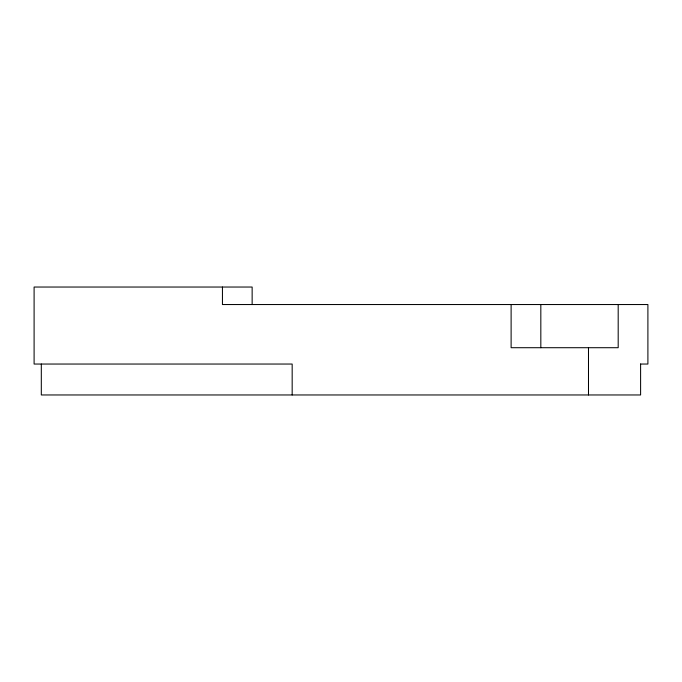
<?xml version="1.0" encoding="UTF-8"?>
<svg xmlns="http://www.w3.org/2000/svg" width="682" height="682" viewBox="0 0 682 682"><rect width="100%" height="100%" fill="white"/><g stroke="black" fill="none" stroke-linecap="round" stroke-linejoin="round"><path stroke-width="1.02" d="M640.458 364.043L647.9 364.043L647.9 304.539L222.443 304.539L222.443 287.037M640.603 364.043L640.603 394.963L41.312 394.963L41.312 364.043M618.19 304.539L618.19 347.709L511.116 347.709L511.116 304.539M588.489 347.709L588.489 394.963M540.826 304.539L540.826 347.709M292.169 394.963L292.169 364.043L34.1 364.043L34.1 287.037L252.144 287.037L252.144 304.539"/></g></svg>
